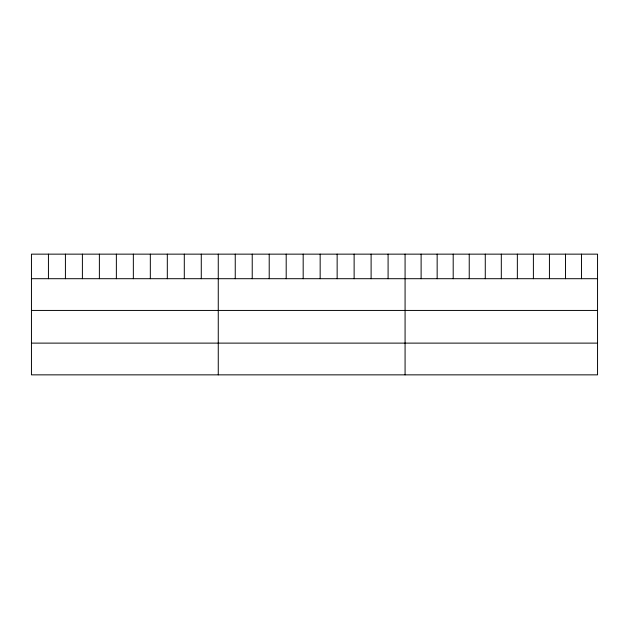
<?xml version="1.0" encoding="UTF-8"?>
<svg xmlns="http://www.w3.org/2000/svg" width="629" height="629" viewBox="0 0 629 629"><rect width="100%" height="100%" fill="white"/><g stroke="black" fill="none" stroke-linecap="round" stroke-linejoin="round"><path stroke-width="0.94" d="M597.55 278.702L597.55 374.853L31.45 374.853L31.45 254.147L597.55 254.147L597.55 278.702L31.45 278.702M31.45 310.435L597.55 310.435M31.45 343.119L597.55 343.119M581.51 254.147L581.51 278.702M565.471 254.147L565.471 278.702M549.431 254.147L549.431 278.702M533.392 254.147L533.392 278.702M517.352 254.147L517.352 278.702M501.313 254.147L501.313 278.702M485.274 254.147L485.274 278.702M469.234 254.147L469.234 278.702M453.195 254.147L453.195 278.702M437.155 254.147L437.155 278.702M421.115 254.147L421.115 278.702M405.076 254.147L405.076 374.853M388.093 254.147L388.093 278.702M371.11 254.147L371.11 278.702M354.127 254.147L354.127 278.702M337.144 254.147L337.144 278.702M320.161 254.147L320.161 278.702M303.178 254.147L303.178 278.702M286.195 254.147L286.195 278.702M269.212 254.147L269.212 278.702M252.229 254.147L252.229 278.702M235.246 254.147L235.246 278.702M218.263 254.147L218.263 374.853M201.28 254.147L201.28 278.702M184.297 254.147L184.297 278.702M167.314 254.147L167.314 278.702M150.331 254.147L150.331 278.702M133.348 254.147L133.348 278.702M116.365 254.147L116.365 278.702M99.382 254.147L99.382 278.702M82.399 254.147L82.399 278.702M65.416 254.147L65.416 278.702M48.433 254.147L48.433 278.702"/></g></svg>
